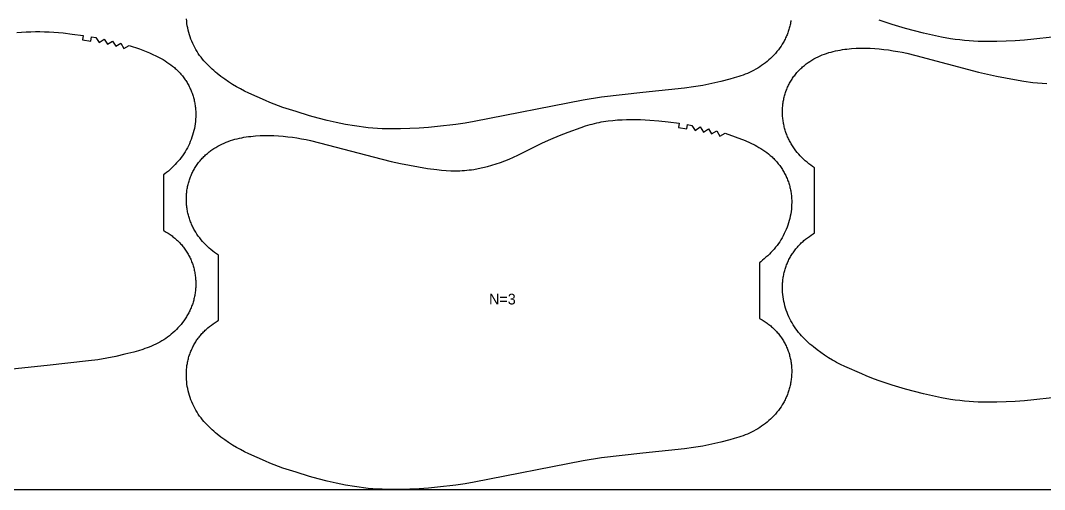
# Model space of a CAD drawing. Header units: inches. Extents: x 0 to 1948, y 0 to 1049.
# Drawn here: x 477 to 954.1, y 0 to 218.5 of the extents above; entities that cross this region are included whole.
import ezdxf

# ---------------------------------------------------------------- set-up
doc = ezdxf.new("R2010")
doc.units = ezdxf.units.IN

msp = doc.modelspace()

# ---------------------------------------------------------------- linework, layer by layer
at = {"layer": '1'}
for points in [[(0, 0), (1947.5095, 0), (1947.5095, 1048.7909), (0, 1048.7909), (0, 0)], [(814.6926, 162.573), (819.2179, 160.3842), (820.1188, 159.8874), (821.0537, 159.3466), (821.9762, 158.7847), (822.8842, 158.2003), (823.7756, 157.5922), (824.6484, 156.959), (825.5003, 156.2995), (826.3293, 155.6124), (826.7346, 155.258), (827.1333, 154.8963), (827.5253, 154.5271), (827.9103, 154.1505), (828.2883, 153.7666), (828.6592, 153.3756), (829.0227, 152.9777), (829.3788, 152.573), (829.7273, 152.1616), (830.0681, 151.7437), (830.401, 151.3195), (830.726, 150.8891), (831.0429, 150.4526), (831.3516, 150.0103), (831.6519, 149.5621), (831.9437, 149.1085), (832.2268, 148.6493), (832.5012, 148.1849), (832.7667, 147.7153), (833.0233, 147.2408), (833.2707, 146.7615), (833.5091, 146.2776), (833.7382, 145.7892), (833.9579, 145.2967), (834.1683, 144.8001), (834.3692, 144.2996), (834.5605, 143.7955), (834.7422, 143.2878), (834.9141, 142.7768), (835.0762, 142.2627), (835.2284, 141.7457), (835.3706, 141.2258), (835.5027, 140.7034), (835.6246, 140.1785), (835.7363, 139.6514), (835.8379, 139.1223), (835.9293, 138.5913), (836.0107, 138.0587), (836.0821, 137.5245), (836.1437, 136.9891), (836.1954, 136.4526), (836.2374, 135.9151), (836.2698, 135.3769), (836.2925, 134.8381), (836.3058, 134.2989), (836.3095, 133.7596), (836.289, 132.6811), (836.2316, 131.6041), (836.1379, 130.53), (836.0084, 129.4598), (835.8438, 128.3944), (835.6446, 127.3349), (835.4114, 126.282), (835.1448, 125.2368), (834.8454, 124.2002), (834.5138, 123.1732), (834.1504, 122.1566), (833.7555, 121.1519), (833.329, 120.1604), (832.8711, 119.1835), (832.3819, 118.2224), (831.8614, 117.2786), (831.3096, 116.3534), (830.7267, 115.4482), (830.113, 114.564), (829.4702, 113.7005), (828.8004, 112.8572), (828.1055, 112.0335), (827.3876, 111.2288), (826.6487, 110.4424), (825.8908, 109.6738), (825.1158, 108.9225), (824.3257, 108.1877), (823.5214, 107.4691), (822.7035, 106.7662), (821.8729, 106.0784), (821.3095, 105.6361), (821.3095, 79.7343), (821.6443, 79.5545), (822.5772, 79.0127), (823.4912, 78.4396), (824.3847, 77.8353), (824.8234, 77.5216), (825.2563, 77.2002), (825.6833, 76.8711), (826.1043, 76.5343), (826.519, 76.1898), (826.9272, 75.8378), (827.3287, 75.4781), (827.7233, 75.1109), (828.1109, 74.7361), (828.4913, 74.3539), (828.8643, 73.9645), (829.2297, 73.5679), (829.5874, 73.1643), (829.9372, 72.754), (830.2791, 72.3369), (830.6127, 71.9133), (830.938, 71.4833), (831.2548, 71.047), (831.5629, 70.6047), (831.8622, 70.1563), (832.1525, 69.7022), (832.4337, 69.2424), (832.7056, 68.777), (832.968, 68.3063), (833.2208, 67.8303), (833.464, 67.3493), (833.6974, 66.8635), (833.9211, 66.3731), (834.1351, 65.8783), (834.3392, 65.3793), (834.5334, 64.8764), (834.7177, 64.3697), (834.8921, 63.8594), (835.0566, 63.3458), (835.2109, 62.8292), (835.3553, 62.3096), (835.4895, 61.7873), (835.6136, 61.2625), (835.7275, 60.7355), (835.8311, 60.2064), (835.9246, 59.6755), (836.0078, 59.1429), (836.0808, 58.6088), (836.1436, 58.0735), (836.1964, 57.537), (836.239, 56.9996), (836.2716, 56.4615), (836.2942, 55.9228), (836.3068, 55.3838), (836.3095, 54.8445), (836.3023, 54.3053), (836.2853, 53.7662), (836.2584, 53.2275), (836.2217, 52.6894), (836.1753, 52.1519), (836.1192, 51.6154), (836.0533, 51.08), (835.9779, 50.5459), (835.8927, 50.0132), (835.798, 49.4822), (835.6937, 48.953), (835.5798, 48.4259), (835.4563, 47.9009), (835.3233, 47.3784), (835.1808, 46.8584), (835.0288, 46.3412), (834.8673, 45.827), (834.6964, 45.3159), (834.516, 44.8081), (834.3262, 44.3038), (834.127, 43.8032), (833.9184, 43.3065), (833.7005, 42.8138), (833.4734, 42.3253), (833.2373, 41.841), (832.9923, 41.3611), (832.7386, 40.8856), (832.4764, 40.4147), (832.2058, 39.9485), (831.927, 39.487), (831.3454, 38.5786), (830.7329, 37.6904), (830.0909, 36.8231), (829.4206, 35.9776), (828.7233, 35.1545), (828, 34.3545), (827.2514, 33.5782), (826.4787, 32.8262), (825.6825, 32.099), (824.8638, 31.3972), (824.0236, 30.7215), (823.1626, 30.0724), (822.2819, 29.4503), (821.3824, 28.8555), (820.4655, 28.2878), (819.5321, 27.7473), (818.5835, 27.2339), (817.6208, 26.7476), (816.6451, 26.2885), (815.6576, 25.8564), (814.6594, 25.4511), (813.6516, 25.0703), (812.6355, 24.7114), (811.6122, 24.372), (809.5485, 23.7413), (807.4701, 23.1578), (803.2928, 22.0787), (799.0904, 21.1122), (794.8608, 20.2654), (790.607, 19.55), (786.3338, 18.9676), (767.0311, 16.9258), (747.7401, 14.7772), (739.2243, 13.3989), (688.4472, 3.3564), (684.1884, 2.6736), (679.9171, 2.069), (671.3504, 1.0531), (667.054, 0.6713), (662.7506, 0.3771), (658.4425, 0.1652), (654.1309, 0.0366), (649.817, 0), (645.5048, 0.0878), (643.3506, 0.1898), (641.1989, 0.3336), (639.0506, 0.5203), (636.9065, 0.7509), (634.7676, 1.0258), (632.6342, 1.3421), (628.3849, 2.0851), (624.1598, 2.953), (619.9574, 3.9252), (615.7762, 4.9855), (611.6181, 6.1316), (605.4264, 8.0113), (599.2753, 10.0201), (597.2432, 10.7418), (595.2264, 11.5029), (593.2276, 12.309), (591.2429, 13.1509), (583.3595, 16.6648), (581.413, 17.5926), (579.4934, 18.5718), (578.5464, 19.0857), (577.6085, 19.6163), (575.76, 20.7255), (573.9478, 21.8947), (572.1719, 23.1194), (570.4332, 24.3965), (568.7366, 25.7285), (567.906, 26.4163), (567.0882, 27.1192), (566.2838, 27.8378), (565.4937, 28.5726), (564.7188, 29.3239), (563.9608, 30.0925), (563.2219, 30.8789), (562.504, 31.6836), (561.8091, 32.5073), (561.1393, 33.3506), (560.4966, 34.2141), (559.8829, 35.0983), (559.2999, 36.0035), (558.7482, 36.9287), (558.2276, 37.8725), (557.7384, 38.8336), (557.2805, 39.8105), (556.8541, 40.8021), (556.4591, 41.8068), (556.0958, 42.8233), (555.7641, 43.8503), (555.4647, 44.8869), (555.1981, 45.9321), (554.9649, 46.985), (554.7657, 48.0445), (554.6011, 49.1099), (554.4716, 50.1801), (554.3779, 51.2542), (554.3205, 52.3312), (554.3, 53.4097), (554.3038, 53.949), (554.317, 54.4882), (554.3398, 55.027), (554.3721, 55.5652), (554.4141, 56.1027), (554.4658, 56.6392), (554.5274, 57.1746), (554.5988, 57.7088), (554.6802, 58.2414), (554.7717, 58.7724), (554.8732, 59.3015), (554.9849, 59.8286), (555.1069, 60.3535), (555.239, 60.8759), (555.3812, 61.3958), (555.5333, 61.9128), (555.6954, 62.4269), (555.8674, 62.9379), (556.049, 63.4456), (556.2403, 63.9497), (556.4412, 64.4502), (556.6516, 64.9468), (556.8714, 65.4393), (557.1005, 65.9277), (557.3388, 66.4116), (557.5863, 66.8909), (557.8428, 67.3654), (558.1083, 67.835), (558.3827, 68.2994), (558.6659, 68.7586), (558.9577, 69.2123), (559.258, 69.6604), (559.5666, 70.1027), (559.8835, 70.5392), (560.2085, 70.9696), (560.5415, 71.3938), (560.8823, 71.8117), (561.2308, 72.2231), (561.5868, 72.6278), (561.9504, 73.0257), (562.3212, 73.4167), (562.6992, 73.8006), (563.0843, 74.1772), (563.4762, 74.5464), (563.875, 74.9081), (564.2802, 75.2625), (565.1092, 75.9496), (565.9612, 76.6091), (566.8339, 77.2423), (567.7253, 77.8504), (568.6334, 78.4348), (569.3, 78.8409), (569.3, 109.1602), (569.2271, 109.2054), (568.3277, 109.8002), (567.4469, 110.4223), (566.586, 111.0714), (565.7457, 111.7471), (564.9271, 112.4489), (564.1309, 113.1761), (563.3581, 113.9281), (562.6096, 114.7044), (561.8862, 115.5044), (561.1889, 116.3275), (560.5186, 117.173), (559.8766, 118.0403), (559.2641, 118.9285), (558.6825, 119.8369), (558.4037, 120.2984), (558.1331, 120.7646), (557.8709, 121.2355), (557.6172, 121.711), (557.3722, 122.1909), (557.1361, 122.6752), (556.909, 123.1637), (556.6911, 123.6564), (556.4825, 124.1531), (556.2833, 124.6537), (556.0935, 125.158), (555.9132, 125.6658), (555.7422, 126.1769), (555.5807, 126.6911), (555.4287, 127.2083), (555.2862, 127.7283), (555.1532, 128.2508), (555.0297, 128.7758), (554.9158, 129.3029), (554.8115, 129.8321), (554.7168, 130.3631), (554.6317, 130.8958), (554.5562, 131.4299), (554.4904, 131.9653), (554.4342, 132.5018), (554.3878, 133.0393), (554.3511, 133.5774), (554.3243, 134.1161), (554.3072, 134.6552), (554.3, 135.1944), (554.3027, 135.7337), (554.3153, 136.2727), (554.3379, 136.8114), (554.3705, 137.3495), (554.4132, 137.8869), (554.4659, 138.4234), (554.5288, 138.9587), (554.6018, 139.4928), (554.685, 140.0254), (554.7784, 140.5563), (554.8821, 141.0854), (554.996, 141.6124), (555.12, 142.1372), (555.2543, 142.6595), (555.3986, 143.1791), (555.553, 143.6957), (555.7174, 144.2093), (555.8918, 144.7196), (556.0761, 145.2263), (556.2704, 145.7292), (556.4745, 146.2282), (556.6884, 146.723), (556.9121, 147.2134), (557.1456, 147.6992), (557.3887, 148.1802), (557.6415, 148.6562), (557.9039, 149.1269), (558.1758, 149.5923), (558.457, 150.0521), (558.7473, 150.5062), (559.0466, 150.9546), (559.3547, 151.3969), (559.6715, 151.8332), (559.9968, 152.2632), (560.3305, 152.6868), (560.6723, 153.1039), (561.0221, 153.5142), (561.3799, 153.9178), (561.7453, 154.3144), (562.1183, 154.7038), (562.4986, 155.086), (562.8862, 155.4608), (563.2808, 155.828), (563.6824, 156.1877), (564.0906, 156.5397), (564.5052, 156.8842), (564.9262, 157.221), (565.3532, 157.5501), (565.7862, 157.8715), (566.2248, 158.1852), (567.1184, 158.7895), (568.0324, 159.3626), (568.9652, 159.9044), (569.9154, 160.4148), (570.8813, 160.8936), (571.8618, 161.3413), (572.8556, 161.7585), (573.8616, 162.1457), (574.8787, 162.5033), (575.9056, 162.8321), (576.9412, 163.1325), (577.9843, 163.4051), (579.0338, 163.6506), (580.089, 163.8701), (581.1492, 164.065), (582.2136, 164.2366), (583.2818, 164.3862), (584.353, 164.5153), (586.5016, 164.7169), (588.6549, 164.8504), (590.8105, 164.9189), (592.9669, 164.9236), (595.1222, 164.8659), (597.2751, 164.7477), (599.4245, 164.5731), (601.5696, 164.3469), (603.7097, 164.0738), (605.8437, 163.7575), (607.9707, 163.3981), (610.0894, 162.9948), (612.1987, 162.5465), (616.3897, 161.5291), (645.5833, 153.8154), (649.7787, 152.8125), (653.9913, 151.8841), (658.2207, 151.0363), (662.4648, 150.2667), (666.7225, 149.5787), (670.998, 149.0074), (673.1437, 148.7799), (675.2939, 148.6042), (677.4472, 148.4921), (678.5246, 148.4635), (679.6023, 148.4553), (680.68, 148.4687), (681.7575, 148.5035), (682.8342, 148.5595), (683.9098, 148.6362), (684.9839, 148.7334), (686.0561, 148.8507), (687.1258, 148.9877), (688.1929, 149.1441), (690.3173, 149.5135), (692.428, 149.9548), (694.5239, 150.4636), (696.604, 151.0355), (698.667, 151.667), (700.7105, 152.3581), (702.7321, 153.1094), (704.7292, 153.9217), (706.7008, 154.7931), (708.6515, 155.7117), (720.2453, 161.4622), (724.1761, 163.2379), (728.1545, 164.9054), (732.1695, 166.4801), (738.2571, 168.6761), (740.307, 169.3484), (742.3718, 169.9689), (743.4107, 170.2548), (744.4546, 170.522), (745.5036, 170.769), (746.5574, 170.9958), (747.6155, 171.2031), (748.6774, 171.3914), (750.8107, 171.7131), (752.9533, 171.9653), (755.1018, 172.1528), (757.2544, 172.2818), (759.4097, 172.359), (761.5664, 172.3909), (763.7233, 172.3831), (765.8795, 172.3365), (768.0345, 172.2508), (770.1873, 172.1258), (774.4852, 171.7634), (778.7721, 171.2814), (783.8047, 170.6013), (783.5135, 168.6226), (787.4257, 168.0076), (787.7561, 169.9801), (789.7268, 169.639), (791.3174, 167.3108), (793.6553, 168.8861), (795.1804, 166.5166), (797.561, 168.0239), (799.0138, 165.6096), (801.4388, 167.0445), (802.8198, 164.588), (805.2865, 165.9506), (810.0144, 164.3309), (814.6926, 162.573)]]:
    msp.add_lwpolyline(points, close=True, dxfattribs=at)
for points in [[(835.9779, 218.5459), (835.8927, 218.0132), (835.798, 217.4822), (835.6937, 216.953), (835.5798, 216.4259), (835.4563, 215.9009), (835.3233, 215.3784), (835.1808, 214.8584), (835.0288, 214.3412), (834.8673, 213.827), (834.6964, 213.3159), (834.516, 212.8081), (834.3262, 212.3038), (834.127, 211.8032), (833.9184, 211.3065), (833.7005, 210.8138), (833.4734, 210.3253), (833.2373, 209.841), (832.9923, 209.3611), (832.7386, 208.8856), (832.4764, 208.4147), (832.2058, 207.9485), (831.927, 207.487), (831.3454, 206.5786), (830.7329, 205.6904), (830.0909, 204.8231), (829.4206, 203.9776), (828.7233, 203.1545), (828, 202.3545), (827.2514, 201.5782), (826.4787, 200.8262), (825.6825, 200.099), (824.8638, 199.3972), (824.0236, 198.7215), (823.1626, 198.0724), (822.2819, 197.4503), (821.3824, 196.8555), (820.4655, 196.2878), (819.5321, 195.7473), (818.5835, 195.2339), (817.6208, 194.7476), (816.6451, 194.2885), (815.6576, 193.8564), (814.6594, 193.4511), (813.6516, 193.0703), (812.6355, 192.7114), (811.6122, 192.372), (809.5485, 191.7413), (807.4701, 191.1578), (803.2928, 190.0787), (799.0904, 189.1122), (794.8608, 188.2654), (790.607, 187.55), (786.3338, 186.9676), (767.0311, 184.9258), (747.7401, 182.7772), (739.2243, 181.3989), (688.4472, 171.3564), (684.1884, 170.6736), (679.9171, 170.069), (671.3504, 169.0531), (667.054, 168.6713), (662.7506, 168.3771), (658.4425, 168.1652), (654.1309, 168.0366), (649.817, 168), (645.5048, 168.0878), (643.3506, 168.1898), (641.1989, 168.3336), (639.0506, 168.5203), (636.9065, 168.7509), (634.7676, 169.0258), (632.6342, 169.3421), (628.3849, 170.0851), (624.1598, 170.953), (619.9574, 171.9252), (615.7762, 172.9855), (611.6181, 174.1316), (605.4264, 176.0113), (599.2753, 178.0201), (597.2432, 178.7418), (595.2264, 179.5029), (593.2276, 180.309), (591.2429, 181.1509), (583.3595, 184.6648), (581.413, 185.5926), (579.4934, 186.5718), (578.5464, 187.0857), (577.6085, 187.6163), (575.76, 188.7255), (573.9478, 189.8947), (572.1719, 191.1194), (570.4332, 192.3965), (568.7366, 193.7285), (567.906, 194.4163), (567.0882, 195.1192), (566.2838, 195.8378), (565.4937, 196.5726), (564.7188, 197.3239), (563.9608, 198.0925), (563.2219, 198.8789), (562.504, 199.6836), (561.8091, 200.5073), (561.1393, 201.3506), (560.4966, 202.2141), (559.8829, 203.0983), (559.2999, 204.0035), (558.7482, 204.9287), (558.2276, 205.8725), (557.7384, 206.8336), (557.2805, 207.8105), (556.8541, 208.8021), (556.4591, 209.8068), (556.0958, 210.8233), (555.7641, 211.8503), (555.4647, 212.8869), (555.1981, 213.9321), (554.9649, 214.985), (554.7657, 216.0445), (554.6011, 217.1099), (554.4716, 218.1801), (554.3779, 219.2542)], [(957.6171, 210.734), (949.0504, 209.7181), (944.754, 209.3363), (940.4506, 209.0421), (936.1425, 208.8302), (931.8309, 208.7016), (927.517, 208.665), (923.2048, 208.7528), (921.0506, 208.8548), (918.8989, 208.9986), (916.7506, 209.1853), (914.6065, 209.4159), (912.4676, 209.6908), (910.3342, 210.0071), (906.0849, 210.7501), (901.8598, 211.618), (897.6574, 212.5902), (893.4762, 213.6505), (889.3181, 214.7966), (883.1264, 216.6763), (876.9753, 218.6851)], [(475.3533, 212.8653), (477.5018, 213.0528), (479.6544, 213.1818), (481.8097, 213.259), (483.9664, 213.2909), (486.1233, 213.2831), (488.2795, 213.2365), (490.4345, 213.1508), (492.5873, 213.0258), (496.8852, 212.6634), (501.1721, 212.1814), (506.2047, 211.5013), (505.9135, 209.5226), (509.8257, 208.9076), (510.1561, 210.8801), (512.1268, 210.539), (513.7174, 208.2108), (516.0553, 209.7861), (517.5804, 207.4166), (519.961, 208.9239), (521.4138, 206.5096), (523.8388, 207.9445), (525.2198, 205.488), (527.6865, 206.8506), (532.4144, 205.2309), (537.0926, 203.473), (537.0926, 203.473), (541.6179, 201.2842), (542.5188, 200.7874), (543.4537, 200.2466), (544.3762, 199.6847), (545.2842, 199.1003), (546.1756, 198.4922), (547.0484, 197.859), (547.9003, 197.1995), (548.7293, 196.5124), (549.1346, 196.158), (549.5333, 195.7963), (549.9253, 195.4271), (550.3103, 195.0505), (550.6883, 194.6666), (551.0592, 194.2756), (551.4227, 193.8777), (551.7788, 193.473), (552.1273, 193.0616), (552.4681, 192.6437), (552.801, 192.2195), (553.126, 191.7891), (553.4429, 191.3526), (553.7516, 190.9103), (554.0519, 190.4621), (554.3437, 190.0085), (554.6268, 189.5493), (554.9012, 189.0849), (555.1667, 188.6153), (555.4233, 188.1408), (555.6707, 187.6615), (555.9091, 187.1776), (556.1382, 186.6892), (556.3579, 186.1967), (556.5683, 185.7001), (556.7692, 185.1996), (556.9605, 184.6955), (557.1422, 184.1878), (557.3141, 183.6768), (557.4762, 183.1627), (557.6284, 182.6457), (557.7706, 182.1258), (557.9027, 181.6034), (558.0246, 181.0785), (558.1363, 180.5514), (558.2379, 180.0223), (558.3293, 179.4913), (558.4107, 178.9587), (558.4821, 178.4245), (558.5437, 177.8891), (558.5954, 177.3526), (558.6374, 176.8151), (558.6698, 176.2769), (558.6925, 175.7381), (558.7058, 175.1989), (558.7095, 174.6596), (558.689, 173.5811), (558.6316, 172.5041), (558.5379, 171.43), (558.4084, 170.3598), (558.2438, 169.2944), (558.0446, 168.2349), (557.8114, 167.182), (557.5448, 166.1368), (557.2454, 165.1002), (556.9138, 164.0732), (556.5504, 163.0566), (556.1555, 162.0519), (555.729, 161.0604), (555.2711, 160.0835), (554.7819, 159.1224), (554.2614, 158.1786), (553.7096, 157.2534), (553.1267, 156.3482), (552.513, 155.464), (551.8702, 154.6005), (551.2004, 153.7572), (550.5055, 152.9335), (549.7876, 152.1288), (549.0487, 151.3424), (548.2908, 150.5738), (547.5158, 149.8225), (546.7257, 149.0877), (545.9214, 148.3691), (545.1035, 147.6662), (544.2729, 146.9784), (543.7095, 146.5361), (543.7095, 120.6343), (544.0443, 120.4545), (544.9772, 119.9127), (545.8912, 119.3396), (546.7847, 118.7353), (547.2234, 118.4216), (547.6563, 118.1002), (548.0833, 117.7711), (548.5043, 117.4343), (548.919, 117.0898), (549.3272, 116.7378), (549.7287, 116.3781), (550.1233, 116.0109), (550.5109, 115.6361), (550.8913, 115.2539), (551.2643, 114.8645), (551.6297, 114.4679), (551.9874, 114.0643), (552.3372, 113.654), (552.6791, 113.2369), (553.0127, 112.8133), (553.338, 112.3833), (553.6548, 111.947), (553.9629, 111.5047), (554.2622, 111.0563), (554.5525, 110.6022), (554.8337, 110.1424), (555.1056, 109.677), (555.368, 109.2063), (555.6208, 108.7303), (555.864, 108.2493), (556.0974, 107.7635), (556.3211, 107.2731), (556.5351, 106.7783), (556.7392, 106.2793), (556.9334, 105.7764), (557.1177, 105.2697), (557.2921, 104.7594), (557.4566, 104.2458), (557.6109, 103.7292), (557.7553, 103.2096), (557.8895, 102.6873), (558.0136, 102.1625), (558.1275, 101.6355), (558.2311, 101.1064), (558.3246, 100.5755), (558.4078, 100.0429), (558.4808, 99.5088), (558.5436, 98.9735), (558.5964, 98.437), (558.639, 97.8996), (558.6716, 97.3615), (558.6942, 96.8228), (558.7068, 96.2838), (558.7095, 95.7445), (558.7023, 95.2053), (558.6853, 94.6662), (558.6584, 94.1275), (558.6217, 93.5894), (558.5753, 93.0519), (558.5192, 92.5154), (558.4533, 91.98), (558.3779, 91.4459), (558.2927, 90.9132), (558.198, 90.3822), (558.0937, 89.853), (557.9798, 89.3259), (557.8563, 88.8009), (557.7233, 88.2784), (557.5808, 87.7584), (557.4288, 87.2412), (557.2673, 86.727), (557.0964, 86.2159), (556.916, 85.7081), (556.7262, 85.2038), (556.527, 84.7032), (556.3184, 84.2065), (556.1005, 83.7138), (555.8734, 83.2253), (555.6373, 82.741), (555.3923, 82.2611), (555.1386, 81.7856), (554.8764, 81.3147), (554.6058, 80.8485), (554.327, 80.387), (553.7454, 79.4786), (553.1329, 78.5904), (552.4909, 77.7231), (551.8206, 76.8776), (551.1233, 76.0545), (550.4, 75.2545), (549.6514, 74.4782), (548.8787, 73.7262), (548.0825, 72.999), (547.2638, 72.2972), (546.4236, 71.6215), (545.5626, 70.9724), (544.6819, 70.3503), (543.7824, 69.7555), (542.8655, 69.1878), (541.9321, 68.6473), (540.9835, 68.1339), (540.0208, 67.6476), (539.0451, 67.1885), (538.0576, 66.7564), (537.0594, 66.3511), (536.0516, 65.9703), (535.0355, 65.6114), (534.0122, 65.272), (531.9485, 64.6413), (529.8701, 64.0578), (525.6928, 62.9787), (521.4904, 62.0122), (517.2608, 61.1654), (513.007, 60.45), (508.7338, 59.8676), (489.4311, 57.8258), (470.1401, 55.6772)], [(957.6171, 42.734), (949.0504, 41.7181), (944.754, 41.3363), (940.4506, 41.0421), (936.1425, 40.8302), (931.8309, 40.7016), (927.517, 40.665), (923.2048, 40.7528), (921.0506, 40.8548), (918.8989, 40.9986), (916.7506, 41.1853), (914.6065, 41.4159), (912.4676, 41.6908), (910.3342, 42.0071), (906.0849, 42.7501), (901.8598, 43.618), (897.6574, 44.5902), (893.4762, 45.6505), (889.3181, 46.7966), (883.1264, 48.6763), (876.9753, 50.6851), (874.9432, 51.4068), (872.9264, 52.1679), (870.9276, 52.974), (868.9429, 53.8159), (861.0595, 57.3298), (859.113, 58.2576), (857.1934, 59.2368), (856.2464, 59.7507), (855.3085, 60.2813), (853.46, 61.3905), (851.6478, 62.5597), (849.8719, 63.7844), (848.1332, 65.0615), (846.4366, 66.3935), (845.606, 67.0813), (844.7882, 67.7842), (843.9838, 68.5028), (843.1937, 69.2376), (842.4188, 69.9889), (841.6608, 70.7575), (840.9219, 71.5439), (840.204, 72.3486), (839.5091, 73.1723), (838.8393, 74.0156), (838.1966, 74.8791), (837.5829, 75.7633), (836.9999, 76.6685), (836.4482, 77.5937), (835.9276, 78.5375), (835.4384, 79.4986), (834.9805, 80.4755), (834.5541, 81.4671), (834.1591, 82.4718), (833.7958, 83.4883), (833.4641, 84.5153), (833.1647, 85.5519), (832.8981, 86.5971), (832.6649, 87.65), (832.4657, 88.7095), (832.3011, 89.7749), (832.1716, 90.8451), (832.0779, 91.9192), (832.0205, 92.9962), (832, 94.0747), (832.0038, 94.614), (832.017, 95.1532), (832.0398, 95.692), (832.0721, 96.2302), (832.1141, 96.7677), (832.1658, 97.3042), (832.2274, 97.8396), (832.2988, 98.3738), (832.3802, 98.9064), (832.4717, 99.4374), (832.5732, 99.9665), (832.6849, 100.4936), (832.8069, 101.0185), (832.939, 101.5409), (833.0812, 102.0608), (833.2333, 102.5778), (833.3954, 103.0919), (833.5674, 103.6029), (833.749, 104.1106), (833.9403, 104.6147), (834.1412, 105.1152), (834.3516, 105.6118), (834.5714, 106.1043), (834.8005, 106.5927), (835.0388, 107.0766), (835.2863, 107.5559), (835.5428, 108.0304), (835.8083, 108.5), (836.0827, 108.9644), (836.3659, 109.4236), (836.6577, 109.8773), (836.958, 110.3254), (837.2666, 110.7677), (837.5835, 111.2042), (837.9085, 111.6346), (838.2415, 112.0588), (838.5823, 112.4767), (838.9308, 112.8881), (839.2868, 113.2928), (839.6504, 113.6907), (840.0212, 114.0817), (840.3992, 114.4656), (840.7843, 114.8422), (841.1762, 115.2114), (841.575, 115.5731), (841.9802, 115.9275), (842.8092, 116.6146), (843.6612, 117.2741), (844.5339, 117.9073), (845.4253, 118.5154), (846.3334, 119.0998), (847, 119.5059), (847, 149.8252), (846.9271, 149.8704), (846.0277, 150.4652), (845.1469, 151.0873), (844.286, 151.7364), (843.4457, 152.4121), (842.6271, 153.1139), (841.8309, 153.8411), (841.0581, 154.5931), (840.3096, 155.3694), (839.5862, 156.1694), (838.8889, 156.9925), (838.2186, 157.838), (837.5766, 158.7053), (836.9641, 159.5935), (836.3825, 160.5019), (836.1037, 160.9634), (835.8331, 161.4296), (835.5709, 161.9005), (835.3172, 162.376), (835.0722, 162.8559), (834.8361, 163.3402), (834.609, 163.8287), (834.3911, 164.3214), (834.1825, 164.8181), (833.9833, 165.3187), (833.7935, 165.823), (833.6132, 166.3308), (833.4422, 166.8419), (833.2807, 167.3561), (833.1287, 167.8733), (832.9862, 168.3933), (832.8532, 168.9158), (832.7297, 169.4408), (832.6158, 169.9679), (832.5115, 170.4971), (832.4168, 171.0281), (832.3317, 171.5608), (832.2562, 172.0949), (832.1904, 172.6303), (832.1342, 173.1668), (832.0878, 173.7043), (832.0511, 174.2424), (832.0243, 174.7811), (832.0072, 175.3202), (832, 175.8594), (832.0027, 176.3987), (832.0153, 176.9377), (832.0379, 177.4764), (832.0705, 178.0145), (832.1132, 178.5519), (832.1659, 179.0884), (832.2288, 179.6237), (832.3018, 180.1578), (832.385, 180.6904), (832.4784, 181.2213), (832.5821, 181.7504), (832.696, 182.2774), (832.82, 182.8022), (832.9543, 183.3245), (833.0986, 183.8441), (833.253, 184.3607), (833.4174, 184.8743), (833.5918, 185.3846), (833.7761, 185.8913), (833.9704, 186.3942), (834.1745, 186.8932), (834.3884, 187.388), (834.6121, 187.8784), (834.8456, 188.3642), (835.0887, 188.8452), (835.3415, 189.3212), (835.6039, 189.7919), (835.8758, 190.2573), (836.157, 190.7171), (836.4473, 191.1712), (836.7466, 191.6196), (837.0547, 192.0619), (837.3715, 192.4982), (837.6968, 192.9282), (838.0305, 193.3518), (838.3723, 193.7689), (838.7221, 194.1792), (839.0799, 194.5828), (839.4453, 194.9794), (839.8183, 195.3688), (840.1986, 195.751), (840.5862, 196.1258), (840.9808, 196.493), (841.3824, 196.8527), (841.7906, 197.2047), (842.2052, 197.5492), (842.6262, 197.886), (843.0532, 198.2151), (843.4862, 198.5365), (843.9248, 198.8502), (844.8184, 199.4545), (845.7324, 200.0276), (846.6652, 200.5694), (847.6154, 201.0798), (848.5813, 201.5586), (849.5618, 202.0063), (850.5556, 202.4235), (851.5616, 202.8107), (852.5787, 203.1683), (853.6056, 203.4971), (854.6412, 203.7975), (855.6843, 204.0701), (856.7338, 204.3156), (857.789, 204.5351), (858.8492, 204.73), (859.9136, 204.9016), (860.9818, 205.0512), (862.053, 205.1803), (864.2016, 205.3819), (866.3549, 205.5154), (868.5105, 205.5839), (870.6669, 205.5886), (872.8222, 205.5309), (874.9751, 205.4127), (877.1245, 205.2381), (879.2696, 205.0119), (881.4097, 204.7388), (883.5437, 204.4225), (885.6707, 204.0631), (887.7894, 203.6598), (889.8987, 203.2115), (894.0897, 202.1941), (923.2833, 194.4804), (927.4787, 193.4775), (931.6913, 192.5491), (935.9207, 191.7013), (940.1648, 190.9317), (944.4225, 190.2437), (948.698, 189.6724), (950.8437, 189.4449), (952.9939, 189.2692), (955.1472, 189.1571)]]:
    msp.add_lwpolyline(points, dxfattribs=at)

# ---------------------------------------------------------------- texts
msp.add_text('N=3', height=5, dxfattribs=at).set_placement((695.3048, 86.1954))

doc.saveas('drawing.dxf')
